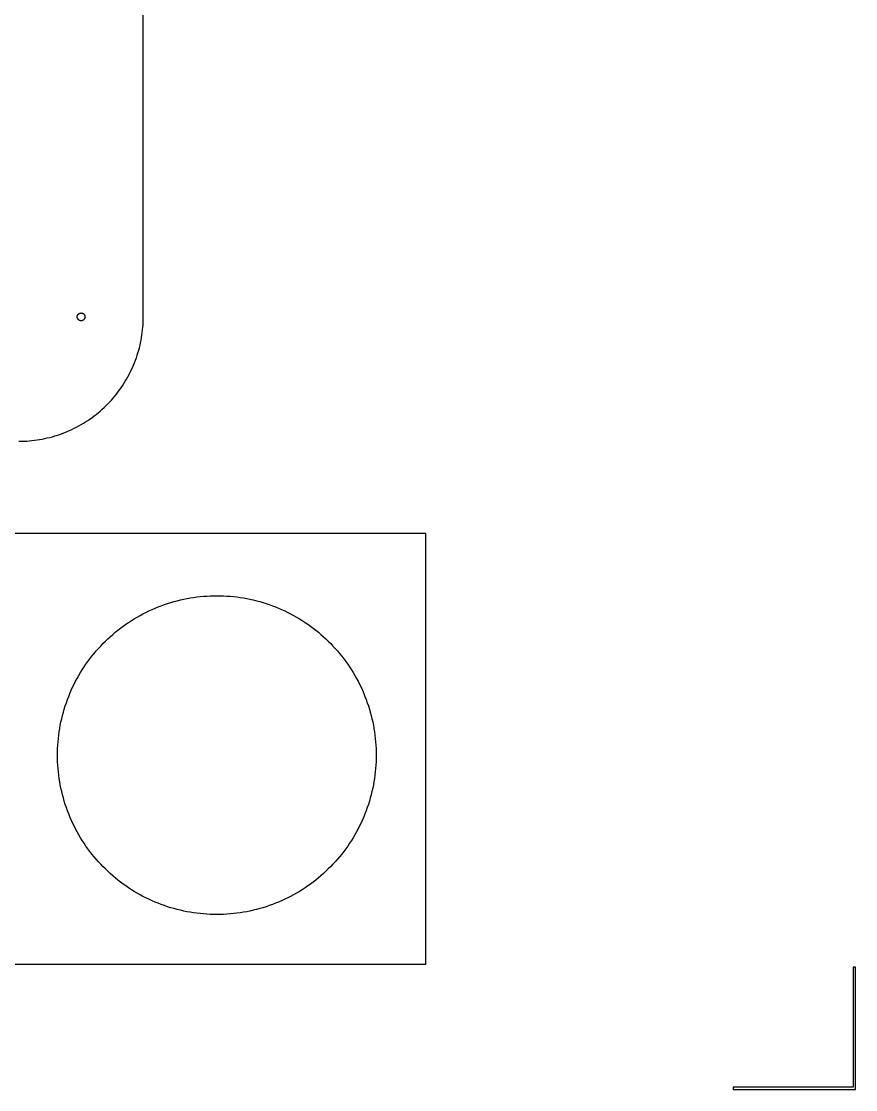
# Model space of a CAD drawing. Extents: x 0 to 2439, y 0 to 1219.
# Drawn here: x 2097.8 to 2438.5, y 0.1 to 436.4 of the extents above; entities that cross this region are included whole.
import ezdxf

# ---------------------------------------------------------------- set-up
doc = ezdxf.new("R2010")
doc.units = 0
doc.layers.add('Layer_1', color=7, linetype='CONTINUOUS')

msp = doc.modelspace()

# ---------------------------------------------------------------- linework, layer by layer
at = {"layer": 'Layer_1', "color": 7}
for p, q in [((2147.575407, 315.72001), (2147.575407, 874.52001)), ((2120.585424, 315.786022), (2120.595302, 315.886013)), ((2120.585424, 315.687019), (2120.585424, 315.786022)), ((2120.595414, 315.586999), (2120.585537, 315.687019)), ((2120.595414, 315.886013), (2120.605292, 315.985017)), ((2120.605405, 315.487995), (2120.595527, 315.586999)), ((2120.625415, 315.390008), (2120.605377, 315.487995)), ((2120.605405, 315.985017), (2120.625443, 316.083005)), ((2120.645424, 315.293008), (2120.625386, 315.390008)), ((2120.625415, 316.083005), (2120.655415, 316.179017)), ((2120.675424, 315.198012), (2120.645424, 315.293008)), ((2120.655415, 316.179017), (2120.685415, 316.272997)), ((2120.715415, 315.10502), (2120.675424, 315.198012)), ((2120.685415, 316.272997), (2120.725406, 316.366017)), ((2120.755406, 315.014003), (2120.715415, 315.10502)), ((2120.725406, 316.366017), (2120.765425, 316.455002)), ((2120.795425, 314.926006), (2120.755406, 315.014003)), ((2120.765425, 316.455002), (2120.815407, 316.542011)), ((2120.855426, 314.841001), (2120.795425, 314.926006)), ((2120.815407, 316.542011), (2120.875407, 316.626)), ((2120.915398, 314.760003), (2120.855426, 314.841001)), ((2120.875407, 316.626), (2120.935408, 316.70601)), ((2120.975398, 314.683013), (2120.915398, 314.760003)), ((2120.935408, 316.70601), (2120.995408, 316.782013)), ((2121.045418, 314.609014), (2120.975398, 314.683013)), ((2120.995408, 316.782013), (2121.065399, 316.854007)), ((2121.115409, 314.540011), (2121.045418, 314.609014)), ((2121.065399, 316.854007), (2121.135418, 316.922023)), ((2121.1854, 314.476003), (2121.115409, 314.540011)), ((2121.135418, 316.922023), (2121.2154, 316.983999)), ((2121.26541, 314.416003), (2121.1854, 314.476003)), ((2121.2154, 316.983999), (2121.29541, 317.041996)), ((2121.355411, 314.362013), (2121.26541, 314.416003)), ((2121.29541, 317.041996), (2121.385411, 317.094997)), ((2121.435421, 314.31302), (2121.355411, 314.362013)), ((2121.385411, 317.094997), (2121.465421, 317.142015)), ((2121.525421, 314.270009), (2121.435421, 314.31302)), ((2121.465421, 317.142015), (2121.555422, 317.183022)), ((2121.625413, 314.232022), (2121.525421, 314.270009)), ((2121.555422, 317.183022), (2121.655413, 317.219005)), ((2121.715413, 314.200018), (2121.625413, 314.232022)), ((2121.655413, 317.219005), (2121.745414, 317.249006)), ((2121.815405, 314.173997), (2121.715413, 314.199961)), ((2121.745414, 317.249006), (2121.845405, 317.272995)), ((2121.905405, 314.155003), (2121.815405, 314.173912)), ((2121.845405, 317.273023), (2121.945424, 317.289956)), ((2122.005425, 314.141005), (2121.905405, 314.155116)), ((2121.945424, 317.290013), (2122.045416, 317.302148)), ((2122.105416, 314.134006), (2122.005425, 314.141062)), ((2122.045416, 317.302007), (2122.145407, 317.307087)), ((2122.205408, 314.133018), (2122.105416, 314.133018)), ((2122.145407, 317.307002), (2122.245398, 317.307002)), ((2122.305399, 314.138014), (2122.205408, 314.132934)), ((2122.245398, 317.306015), (2122.345418, 317.298959)), ((2122.405418, 314.150008), (2122.305399, 314.137873)), ((2122.345418, 317.299015), (2122.435419, 317.284904)), ((2122.50541, 314.166998), (2122.405418, 314.150065)), ((2122.435419, 317.285017), (2122.53541, 317.266108)), ((2122.605401, 314.191015), (2122.50541, 314.167026)), ((2122.53541, 317.265995), (2122.635401, 317.240031)), ((2122.695402, 314.221015), (2122.605401, 314.191015)), ((2122.635401, 317.240003), (2122.725402, 317.207999)), ((2122.785402, 314.256999), (2122.695402, 314.221015)), ((2122.725402, 317.207999), (2122.825422, 317.170012)), ((2122.885422, 314.298005), (2122.785402, 314.256999)), ((2122.825422, 317.170012), (2122.915422, 317.127001)), ((2122.965404, 314.344995), (2122.885422, 314.298005)), ((2122.915422, 317.127001), (2122.995404, 317.078007)), ((2123.055404, 314.397997), (2122.965404, 314.344995)), ((2122.995404, 317.078007), (2123.085405, 317.024018)), ((2123.135414, 314.456022), (2123.055404, 314.397997)), ((2123.085405, 317.024018), (2123.165415, 316.964018)), ((2123.215424, 314.517998), (2123.135414, 314.456022)), ((2123.165415, 316.964018), (2123.235406, 316.90001)), ((2123.285416, 314.586013), (2123.215424, 314.517998)), ((2123.235406, 316.90001), (2123.305425, 316.831006)), ((2123.355407, 314.658008), (2123.285416, 314.586013)), ((2123.305425, 316.831006), (2123.375416, 316.757008)), ((2123.415407, 314.734011), (2123.355407, 314.658008)), ((2123.375416, 316.757008), (2123.435417, 316.680017)), ((2123.475408, 314.814021), (2123.415407, 314.734011)), ((2123.435417, 316.680017), (2123.495417, 316.59902)), ((2123.535408, 314.89801), (2123.475408, 314.814021)), ((2123.495417, 316.59902), (2123.545399, 316.514014)), ((2123.585418, 314.985019), (2123.535408, 314.89801)), ((2123.545399, 316.514014), (2123.595408, 316.426017)), ((2123.625409, 315.074004), (2123.585418, 314.985019)), ((2123.595408, 316.426017), (2123.635399, 316.335001)), ((2123.6654, 315.166996), (2123.625409, 315.074004)), ((2123.635399, 316.335001), (2123.675418, 316.242009)), ((2123.6954, 315.261004), (2123.6654, 315.166996)), ((2123.675418, 316.242009), (2123.705419, 316.147013)), ((2123.7254, 315.357016), (2123.6954, 315.261004)), ((2123.705419, 316.147013), (2123.725456, 316.050013)), ((2123.7254, 316.050013), (2123.745438, 315.951997)), ((2123.735419, 315.455004), (2123.725541, 315.357016)), ((2123.7554, 315.554007), (2123.735362, 315.455004)), ((2123.74541, 315.951997), (2123.755287, 315.853022)), ((2123.7554, 315.853022), (2123.765278, 315.753002)), ((2123.765419, 315.653999), (2123.755541, 315.554007)), ((2123.765419, 315.753002), (2123.765419, 315.653999)), ((2147.535416, 313.593014), (2147.565417, 314.656004)), ((2147.565417, 314.656004), (2147.575294, 315.72001)), ((2147.175414, 309.353021), (2147.295415, 310.409999)), ((2147.295415, 310.409999), (2147.395406, 311.46901)), ((2147.395406, 311.46901), (2147.475416, 312.529996)), ((2147.475416, 312.529996), (2147.535416, 313.593014)), ((2146.465399, 305.158013), (2146.675401, 306.201022)), ((2146.675401, 306.201022), (2146.865421, 307.24801)), ((2146.865421, 307.24801), (2147.025413, 308.299005)), ((2147.025413, 308.299005), (2147.175414, 309.353021)), ((2145.085417, 300.02202), (2145.405401, 301.037004)), ((2145.405401, 301.037004), (2145.705403, 302.059015)), ((2145.705403, 302.059015), (2145.975405, 303.08701)), ((2145.975405, 303.08701), (2146.235416, 304.12)), ((2146.235416, 304.12), (2146.465399, 305.158013)), ((2143.605416, 296.034023), (2144.005409, 297.019006)), ((2144.005409, 297.019006), (2144.385421, 298.013021)), ((2144.385421, 298.013021), (2144.745424, 299.014007)), ((2144.745424, 299.014007), (2145.085417, 300.02202)), ((2141.795412, 292.185019), (2142.275415, 293.133004)), ((2142.275415, 293.133004), (2142.735409, 294.090019)), ((2142.735409, 294.090019), (2143.185412, 295.058013)), ((2143.185412, 295.058013), (2143.605416, 296.034023)), ((2139.085401, 287.607996), (2139.665424, 288.500016)), ((2139.665424, 288.500016), (2140.225409, 289.404002)), ((2140.225409, 289.404002), (2140.765413, 290.32001)), ((2140.765413, 290.32001), (2141.295398, 291.246997)), ((2141.295398, 291.246997), (2141.795412, 292.185019)), ((2135.915424, 283.339018), (2136.58542, 284.166014)), ((2136.58542, 284.166014), (2137.235406, 285.00602)), ((2137.235406, 285.00602), (2137.875401, 285.861012)), ((2137.875401, 285.861012), (2138.485425, 286.727999)), ((2138.485425, 286.727999), (2139.085401, 287.607996)), ((2131.545411, 278.689999), (2132.315426, 279.419995)), ((2132.315426, 279.419995), (2133.065403, 280.18002)), ((2133.065403, 280.18002), (2133.805418, 280.945011)), ((2133.805418, 280.945011), (2134.525424, 281.728009)), ((2134.525424, 281.728009), (2135.225419, 282.52602)), ((2135.225419, 282.52602), (2135.915424, 283.339018)), ((2126.635422, 274.620016), (2127.485418, 275.260012)), ((2127.485418, 275.260012), (2128.325425, 275.909998)), ((2128.325425, 275.909998), (2129.155412, 276.580021)), ((2129.155412, 276.580021), (2129.965418, 277.260008)), ((2129.965418, 277.260008), (2130.765405, 277.970022)), ((2130.765405, 277.970022), (2131.545411, 278.689999)), ((2119.365405, 270.220003), (2120.315422, 270.700006)), ((2120.315422, 270.700006), (2121.2454, 271.200019)), ((2121.2454, 271.200019), (2122.175407, 271.730004)), ((2122.175407, 271.730004), (2123.095424, 272.270008)), ((2123.095424, 272.270008), (2123.995402, 272.830022)), ((2123.995402, 272.830022), (2124.885418, 273.410017)), ((2124.885418, 273.410017), (2125.765415, 274.010021)), ((2125.765415, 274.010021), (2126.635422, 274.620016)), ((2107.335401, 266.030019), (2108.375418, 266.260001)), ((2108.375418, 266.260001), (2109.405416, 266.520013)), ((2109.405416, 266.520013), (2110.435414, 266.790015)), ((2110.435414, 266.790015), (2111.455422, 267.090017)), ((2111.455422, 267.090017), (2112.475401, 267.410001)), ((2112.475401, 267.410001), (2113.485418, 267.750022)), ((2113.485418, 267.750022), (2114.485416, 268.109996)), ((2114.485416, 268.109996), (2115.475424, 268.490009)), ((2115.475424, 268.490009), (2116.465403, 268.890002)), ((2116.465403, 268.890002), (2117.4354, 269.310005)), ((2117.4354, 269.310005), (2118.405398, 269.750018)), ((2118.405398, 269.750018), (2119.365405, 270.220003)), ((2096.775407, 264.92001), (2097.835406, 264.929888)), ((2097.835406, 264.930001), (2098.905423, 264.960001)), ((2098.905423, 264.960001), (2099.965422, 265.020002)), ((2099.965422, 265.020002), (2101.02542, 265.100012)), ((2101.02542, 265.100012), (2102.085418, 265.200003)), ((2102.085418, 265.200003), (2103.145417, 265.320004)), ((2103.145417, 265.320004), (2104.195425, 265.460014)), ((2104.195425, 265.460014), (2105.245404, 265.629997)), ((2105.245404, 265.629997), (2106.295412, 265.820017)), ((2106.295412, 265.820017), (2107.335401, 266.030019)), ((2263.014044, 227.236613), (1782.324124, 227.236613)), ((2263.014044, 51.341613), (2263.014044, 227.236613)), ((2164.084149, 200.414297), (2165.414262, 200.683707)), ((2165.414262, 200.683707), (2166.754253, 200.92512)), ((2166.754253, 200.92512), (2168.104122, 201.138423)), ((2168.104122, 201.138423), (2169.453991, 201.32342)), ((2169.453991, 201.32342), (2170.804142, 201.48011)), ((2170.804142, 201.48011), (2172.164171, 201.608323)), ((2172.164171, 201.608323), (2173.5242, 201.708202)), ((2173.5242, 201.708202), (2174.884229, 201.779519)), ((2174.884229, 201.779519), (2176.244258, 201.822304)), ((2176.244258, 201.822304), (2177.614164, 201.836697)), ((2177.614164, 201.836613), (2178.974193, 201.822219)), ((2178.974193, 201.822304), (2180.334222, 201.779519)), ((2180.334222, 201.779519), (2181.694251, 201.708202)), ((2181.694251, 201.708202), (2183.053998, 201.608323)), ((2183.053998, 201.608323), (2184.414026, 201.48011)), ((2184.414026, 201.48011), (2185.774055, 201.32342)), ((2185.774055, 201.32342), (2187.124206, 201.138423)), ((2187.124206, 201.138423), (2188.464198, 200.92512)), ((2188.464198, 200.92512), (2189.804189, 200.683707)), ((2189.804189, 200.683707), (2191.14418, 200.414297)), ((2151.1341, 196.209525), (2152.394222, 196.750912)), ((2152.394222, 196.750912), (2153.654062, 197.265911)), ((2153.654062, 197.265911), (2154.924062, 197.754522)), ((2154.924062, 197.754522), (2156.204222, 198.21621)), ((2156.204222, 198.21621), (2157.49426, 198.651001)), ((2157.49426, 198.651001), (2158.804053, 199.058615)), ((2158.804053, 199.058615), (2160.104251, 199.438909)), ((2160.104251, 199.438909), (2161.424204, 199.7918)), ((2161.424204, 199.7918), (2162.744158, 200.11692)), ((2162.744158, 200.11692), (2164.084149, 200.414297)), ((2191.14418, 200.414297), (2192.474011, 200.11692)), ((2192.474011, 200.11692), (2193.794246, 199.7918)), ((2193.794246, 199.7918), (2195.1142, 199.438909)), ((2195.1142, 199.438909), (2196.423993, 199.058615)), ((2196.423993, 199.058615), (2197.724191, 198.651001)), ((2197.724191, 198.651001), (2199.014229, 198.21621)), ((2199.014229, 198.21621), (2200.303984, 197.754522)), ((2200.303984, 197.754522), (2201.573984, 197.265911)), ((2201.573984, 197.265911), (2202.834106, 196.750912)), ((2202.834106, 196.750912), (2204.084069, 196.209525)), ((2142.734038, 191.704299), (2143.894253, 192.422611)), ((2143.894253, 192.422611), (2145.064064, 193.11651)), ((2145.064064, 193.11651), (2146.254195, 193.785716)), ((2146.254195, 193.785716), (2147.454204, 194.429916)), ((2147.454204, 194.429916), (2148.674251, 195.048717)), ((2148.674251, 195.048717), (2149.894015, 195.642004)), ((2149.894015, 195.642004), (2151.1341, 196.209525)), ((2204.084069, 196.209525), (2205.324153, 195.642004)), ((2205.324153, 195.642004), (2206.554078, 195.048717)), ((2206.554078, 195.048717), (2207.764246, 194.429916)), ((2207.764246, 194.429916), (2208.964255, 193.785716)), ((2208.964255, 193.785716), (2210.154104, 193.11651)), ((2210.154104, 193.11651), (2211.324198, 192.422611)), ((2211.324198, 192.422611), (2212.484131, 191.704299)), ((2136.124111, 186.899917), (2137.184138, 187.757703)), ((2137.184138, 187.757703), (2138.264202, 188.593222)), ((2138.264202, 188.593222), (2139.354144, 189.406022)), ((2139.354144, 189.406022), (2140.464124, 190.195708)), ((2140.464124, 190.195708), (2141.594142, 190.961913)), ((2141.594142, 190.961913), (2142.734038, 191.704299)), ((2212.484131, 191.704299), (2213.634186, 190.961913)), ((2213.634186, 190.961913), (2214.754044, 190.195708)), ((2214.754044, 190.195708), (2215.864024, 189.406022)), ((2215.864024, 189.406022), (2216.964126, 188.593222)), ((2216.964126, 188.593222), (2218.044191, 187.757703)), ((2218.044191, 187.757703), (2219.104218, 186.899917)), ((2131.104224, 182.288406), (2132.074222, 183.252308)), ((2132.074222, 183.252308), (2133.054098, 184.195918)), ((2133.054098, 184.195918), (2134.064171, 185.118502)), ((2134.064171, 185.118502), (2135.084122, 186.020004)), ((2135.084122, 186.020004), (2136.124111, 186.899917)), ((2219.104218, 186.899917), (2220.144206, 186.020004)), ((2220.144206, 186.020004), (2221.164158, 185.118502)), ((2221.164158, 185.118502), (2222.164071, 184.195918)), ((2222.164071, 184.195918), (2223.154106, 183.252308)), ((2223.154106, 183.252308), (2224.114226, 182.288406)), ((2127.464122, 178.237416), (2128.344091, 179.278619)), ((2128.344091, 179.278619), (2129.244098, 180.30111)), ((2129.244098, 180.30111), (2130.164142, 181.304607)), ((2130.164142, 181.304607), (2131.104224, 182.288406)), ((2224.114226, 182.288406), (2225.054026, 181.304607)), ((2225.054026, 181.304607), (2225.984231, 180.30111)), ((2225.984231, 180.30111), (2226.884238, 179.278619)), ((2226.884238, 179.278619), (2227.764206, 178.237416)), ((2124.164098, 173.895399), (2124.954038, 175.006621)), ((2124.954038, 175.006621), (2125.764015, 176.100909)), ((2125.764015, 176.100909), (2126.604191, 177.178123)), ((2126.604191, 177.178123), (2127.464122, 178.237416)), ((2227.764206, 178.237416), (2228.624138, 177.178123)), ((2228.624138, 177.178123), (2229.454153, 176.100909)), ((2229.454153, 176.100909), (2230.264131, 175.006621)), ((2230.264131, 175.006621), (2231.054071, 173.895399)), ((2121.244226, 169.292919), (2121.93426, 170.466202)), ((2121.93426, 170.466202), (2122.654209, 171.624724)), ((2122.654209, 171.624724), (2123.394195, 172.768006)), ((2123.394195, 172.768006), (2124.164098, 173.895399)), ((2231.054071, 173.895399), (2231.824255, 172.768006)), ((2231.824255, 172.768006), (2232.564242, 171.624724)), ((2232.564242, 171.624724), (2233.284191, 170.466202)), ((2233.284191, 170.466202), (2233.974224, 169.292919)), ((2119.314109, 165.689308), (2119.934151, 166.903908)), ((2119.934151, 166.903908), (2120.574231, 168.1053)), ((2120.574231, 168.1053), (2121.244226, 169.292919)), ((2233.974224, 169.292919), (2234.64422, 168.1053)), ((2234.64422, 168.1053), (2235.294178, 166.903908)), ((2235.294178, 166.903908), (2235.91422, 165.689308)), ((2117.094149, 160.709412), (2117.614002, 161.97151)), ((2117.614002, 161.97151), (2118.154175, 163.222601)), ((2118.154175, 163.222601), (2118.714104, 164.462008)), ((2118.714104, 164.462008), (2119.314109, 165.689308)), ((2235.91422, 165.689308), (2236.504064, 164.462008)), ((2236.504064, 164.462008), (2237.074153, 163.222601)), ((2237.074153, 163.222601), (2237.614044, 161.97151)), ((2237.614044, 161.97151), (2238.12402, 160.709412)), ((2115.714082, 156.8623), (2116.144189, 158.154201)), ((2116.144189, 158.154201), (2116.604211, 159.436816)), ((2116.604211, 159.436816), (2117.094149, 160.709412)), ((2238.12402, 160.709412), (2238.61424, 159.436816)), ((2238.61424, 159.436816), (2239.074262, 158.154201)), ((2239.074262, 158.154201), (2239.514246, 156.8623)), ((2114.244128, 151.611923), (2114.564111, 152.935714)), ((2114.564111, 152.935714), (2114.924114, 154.252422)), ((2114.924114, 154.252422), (2115.304126, 155.56151)), ((2115.304126, 155.56151), (2115.714082, 156.8623)), ((2239.514246, 156.8623), (2239.924033, 155.56151)), ((2239.924033, 155.56151), (2240.304186, 154.252422)), ((2240.304186, 154.252422), (2240.654142, 152.935714)), ((2240.654142, 152.935714), (2240.98406, 151.611923)), ((2113.434122, 147.603718), (2113.674123, 148.945318)), ((2113.674123, 148.945318), (2113.944125, 150.281612)), ((2113.944125, 150.281612), (2114.244128, 151.611923)), ((2240.98406, 151.611923), (2241.274184, 150.281612)), ((2241.274184, 150.281612), (2241.543989, 148.945318)), ((2241.543989, 148.945318), (2241.78416, 147.603718)), ((2112.884127, 143.552616), (2113.034128, 144.906718)), ((2113.034128, 144.906718), (2113.22412, 146.25732)), ((2113.22412, 146.25732), (2113.434122, 147.603718)), ((2241.78416, 147.603718), (2242.004011, 146.25732)), ((2242.004011, 146.25732), (2242.184069, 144.906718)), ((2242.184069, 144.906718), (2242.344089, 143.552616)), ((2112.584125, 139.474702), (2112.654116, 140.836001)), ((2112.654116, 140.836001), (2112.754135, 142.195522)), ((2112.754135, 142.195522), (2112.884127, 143.552616)), ((2242.344089, 143.552616), (2242.474193, 142.195522)), ((2242.474193, 142.195522), (2242.5741, 140.836001)), ((2242.5741, 140.836001), (2242.644091, 139.474702)), ((2112.524124, 136.749113), (2112.534002, 138.112218)), ((2112.534115, 135.386008), (2112.524124, 136.749113)), ((2112.534115, 138.112218), (2112.584125, 139.474702)), ((2112.584125, 134.023523), (2112.534115, 135.386008)), ((2242.644091, 139.474702), (2242.684166, 138.112218)), ((2242.684166, 135.386008), (2242.644091, 134.023523)), ((2242.684166, 138.112218), (2242.692633, 136.749113)), ((2242.694044, 136.749113), (2242.685578, 135.386008)), ((2112.654116, 132.662224), (2112.584125, 134.023523)), ((2112.754135, 131.302704), (2112.654116, 132.662224)), ((2112.884127, 129.94561), (2112.754135, 131.302704)), ((2242.474193, 131.302704), (2242.344089, 129.94561)), ((2242.5741, 132.662224), (2242.474193, 131.302704)), ((2242.644091, 134.023523), (2242.5741, 132.662224)), ((2113.034128, 128.591508), (2112.884127, 129.94561)), ((2113.22412, 127.240905), (2113.034128, 128.591508)), ((2113.434122, 125.89462), (2113.22412, 127.240905)), ((2242.004011, 127.240905), (2241.78416, 125.89462)), ((2242.184069, 128.591508), (2242.004011, 127.240905)), ((2242.344089, 129.94561), (2242.184069, 128.591508)), ((2113.674123, 124.552597), (2113.434122, 125.89462)), ((2113.944125, 123.216614), (2113.674123, 124.552597)), ((2114.244128, 121.886613), (2113.944125, 123.216614)), ((2241.274184, 123.216614), (2240.98406, 121.886613)), ((2241.543989, 124.552597), (2241.274184, 123.216614)), ((2241.78416, 125.89462), (2241.543989, 124.552597)), ((2114.564111, 120.562624), (2114.244128, 121.886613)), ((2114.924114, 119.245606), (2114.564111, 120.562624)), ((2115.304126, 117.936603), (2114.924114, 119.245606)), ((2115.714082, 116.635615), (2115.304126, 117.936603)), ((2239.924033, 117.936603), (2239.514246, 116.635615)), ((2240.304186, 119.245606), (2239.924033, 117.936603)), ((2240.654142, 120.562624), (2240.304186, 119.245606)), ((2240.98406, 121.886613), (2240.654142, 120.562624)), ((2116.144189, 115.343601), (2115.714082, 116.635615)), ((2116.604211, 114.061607), (2116.144189, 115.343601)), ((2117.094149, 112.788615), (2116.604211, 114.061607)), ((2238.61424, 114.061607), (2238.12402, 112.788615)), ((2239.074262, 115.343601), (2238.61424, 114.061607)), ((2239.514246, 116.635615), (2239.074262, 115.343601)), ((2117.614002, 111.526602), (2117.094149, 112.788615)), ((2118.154175, 110.275624), (2117.614002, 111.526602)), ((2118.714104, 109.036612), (2118.154175, 110.275624)), ((2237.074153, 110.275624), (2236.504064, 109.036612)), ((2237.614044, 111.526602), (2237.074153, 110.275624)), ((2238.12402, 112.788615), (2237.614044, 111.526602)), ((2119.314109, 107.808607), (2118.714104, 109.036612)), ((2119.934151, 106.5946), (2119.314109, 107.808607)), ((2120.574231, 105.392615), (2119.934151, 106.5946)), ((2121.244226, 104.205617), (2120.574231, 105.392615)), ((2234.64422, 105.392615), (2233.974224, 104.205617)), ((2235.294178, 106.5946), (2234.64422, 105.392615)), ((2235.91422, 107.808607), (2235.294178, 106.5946)), ((2236.504064, 109.036612), (2235.91422, 107.808607)), ((2121.93426, 103.0316), (2121.244226, 104.205617)), ((2122.654209, 101.873614), (2121.93426, 103.0316)), ((2123.394195, 100.730614), (2122.654209, 101.873614)), ((2124.164098, 99.6026), (2123.394195, 100.730614)), ((2231.824255, 100.730614), (2231.054071, 99.6026)), ((2232.564242, 101.873614), (2231.824255, 100.730614)), ((2233.284191, 103.0316), (2232.564242, 101.873614)), ((2233.974224, 104.205617), (2233.284191, 103.0316)), ((2124.954038, 98.491604), (2124.164098, 99.6026)), ((2125.764015, 97.397598), (2124.954038, 98.491604)), ((2126.604191, 96.32061), (2125.764015, 97.397598)), ((2127.464122, 95.260612), (2126.604191, 96.32061)), ((2228.624138, 96.32061), (2227.764206, 95.260612)), ((2229.454153, 97.397598), (2228.624138, 96.32061)), ((2230.264131, 98.491604), (2229.454153, 97.397598)), ((2231.054071, 99.6026), (2230.264131, 98.491604)), ((2128.344091, 94.219607), (2127.464122, 95.260612)), ((2129.244098, 93.196608), (2128.344091, 94.219607)), ((2130.164142, 92.193618), (2129.244098, 93.196608)), ((2131.104224, 91.209622), (2130.164142, 92.193618)), ((2225.054026, 92.193618), (2224.114226, 91.209622)), ((2225.984231, 93.196608), (2225.054026, 92.193618)), ((2226.884238, 94.219607), (2225.984231, 93.196608)), ((2227.764206, 95.260612), (2226.884238, 94.219607)), ((2132.074222, 90.245607), (2131.104224, 91.209622)), ((2133.054098, 89.302618), (2132.074222, 90.245607)), ((2134.064171, 88.37961), (2133.054098, 89.302618)), ((2135.084122, 87.478616), (2134.064171, 88.37961)), ((2136.124111, 86.598619), (2135.084122, 87.478616)), ((2220.144206, 87.478616), (2219.104218, 86.598619)), ((2221.164158, 88.37961), (2220.144206, 87.478616)), ((2222.164071, 89.302618), (2221.164158, 88.37961)), ((2223.154106, 90.245607), (2222.164071, 89.302618)), ((2224.114226, 91.209622), (2223.154106, 90.245607)), ((2137.184138, 85.740607), (2136.124111, 86.598619)), ((2138.264202, 84.904608), (2137.184138, 85.740607)), ((2139.354144, 84.092598), (2138.264202, 84.904608)), ((2140.464124, 83.302602), (2139.354144, 84.092598)), ((2141.594142, 82.536623), (2140.464124, 83.302602)), ((2214.754044, 83.302602), (2213.634186, 82.536623)), ((2215.864024, 84.092598), (2214.754044, 83.302602)), ((2216.964126, 84.904608), (2215.864024, 84.092598)), ((2218.044191, 85.740607), (2216.964126, 84.904608)), ((2219.104218, 86.598619), (2218.044191, 85.740607)), ((2142.734038, 81.793616), (2141.594142, 82.536623)), ((2143.894253, 81.075615), (2142.734038, 81.793616)), ((2145.064064, 80.381602), (2143.894253, 81.075615)), ((2146.254195, 79.712622), (2145.064064, 80.381602)), ((2147.454204, 79.06862), (2146.254195, 79.712622)), ((2148.674251, 78.449622), (2147.454204, 79.06862)), ((2207.764246, 79.06862), (2206.554078, 78.449622)), ((2208.964255, 79.712622), (2207.764246, 79.06862)), ((2210.154104, 80.381602), (2208.964255, 79.712622)), ((2211.324198, 81.075615), (2210.154104, 80.381602)), ((2212.484131, 81.793616), (2211.324198, 81.075615)), ((2213.634186, 82.536623), (2212.484131, 81.793616)), ((2149.894015, 77.856616), (2148.674251, 78.449622)), ((2151.1341, 77.288616), (2149.894015, 77.856616)), ((2152.394222, 76.747624), (2151.1341, 77.288616)), ((2153.654062, 76.232625), (2152.394222, 76.747624)), ((2154.924062, 75.743618), (2153.654062, 76.232625)), ((2156.204222, 75.281621), (2154.924062, 75.743618)), ((2157.49426, 74.847619), (2156.204222, 75.281621)), ((2158.804053, 74.439611), (2157.49426, 74.847619)), ((2160.104251, 74.059598), (2158.804053, 74.439611)), ((2196.423993, 74.439611), (2195.1142, 74.059598)), ((2197.724191, 74.847619), (2196.423993, 74.439611)), ((2199.014229, 75.281621), (2197.724191, 74.847619)), ((2200.303984, 75.743618), (2199.014229, 75.281621)), ((2201.573984, 76.232625), (2200.303984, 75.743618)), ((2202.834106, 76.747624), (2201.573984, 76.232625)), ((2204.084069, 77.288616), (2202.834106, 76.747624)), ((2205.324153, 77.856616), (2204.084069, 77.288616)), ((2206.554078, 78.449622), (2205.324153, 77.856616)), ((2161.424204, 73.706623), (2160.104251, 74.059598)), ((2162.744158, 73.381616), (2161.424204, 73.706623)), ((2164.084149, 73.083618), (2162.744158, 73.381616)), ((2165.414262, 72.814603), (2164.084149, 73.083618)), ((2166.754253, 72.572598), (2165.414262, 72.814603)), ((2168.104122, 72.359605), (2166.754253, 72.572598)), ((2169.453991, 72.174608), (2168.104122, 72.359605)), ((2170.804142, 72.018624), (2169.453991, 72.174608)), ((2172.164171, 71.88962), (2170.804142, 72.018624)), ((2173.5242, 71.7896), (2172.164171, 71.88962)), ((2174.884229, 71.718622), (2173.5242, 71.7896)), ((2176.244258, 71.675611), (2174.884229, 71.718622)), ((2177.614164, 71.661613), (2176.244258, 71.675724)), ((2178.974193, 71.675611), (2177.614164, 71.6615)), ((2180.334222, 71.718622), (2178.974193, 71.675611)), ((2181.694251, 71.7896), (2180.334222, 71.718622)), ((2183.053998, 71.88962), (2181.694251, 71.7896)), ((2184.414026, 72.018624), (2183.053998, 71.88962)), ((2185.774055, 72.174608), (2184.414026, 72.018624)), ((2187.124206, 72.359605), (2185.774055, 72.174608)), ((2188.464198, 72.572598), (2187.124206, 72.359605)), ((2189.804189, 72.814603), (2188.464198, 72.572598)), ((2191.14418, 73.083618), (2189.804189, 72.814603)), ((2192.474011, 73.381616), (2191.14418, 73.083618)), ((2193.794246, 73.706623), (2192.474011, 73.381616)), ((2195.1142, 74.059598), (2193.794246, 73.706623)), ((1782.324124, 51.341613), (2263.014044, 51.341613)), ((2438.541111, 50.141124), (2437.541113, 50.141124)), ((2437.541113, 50.141124), (2437.541113, 1.141109)), ((2438.541111, 0.141111), (2438.541111, 50.141124)), ((2437.541113, 1.141109), (2388.541098, 1.141109)), ((2388.541098, 1.141109), (2388.541098, 0.141111)), ((2388.541098, 0.141111), (2438.541111, 0.141111))]:
    msp.add_line(p, q, dxfattribs=at)

doc.saveas('drawing.dxf')
